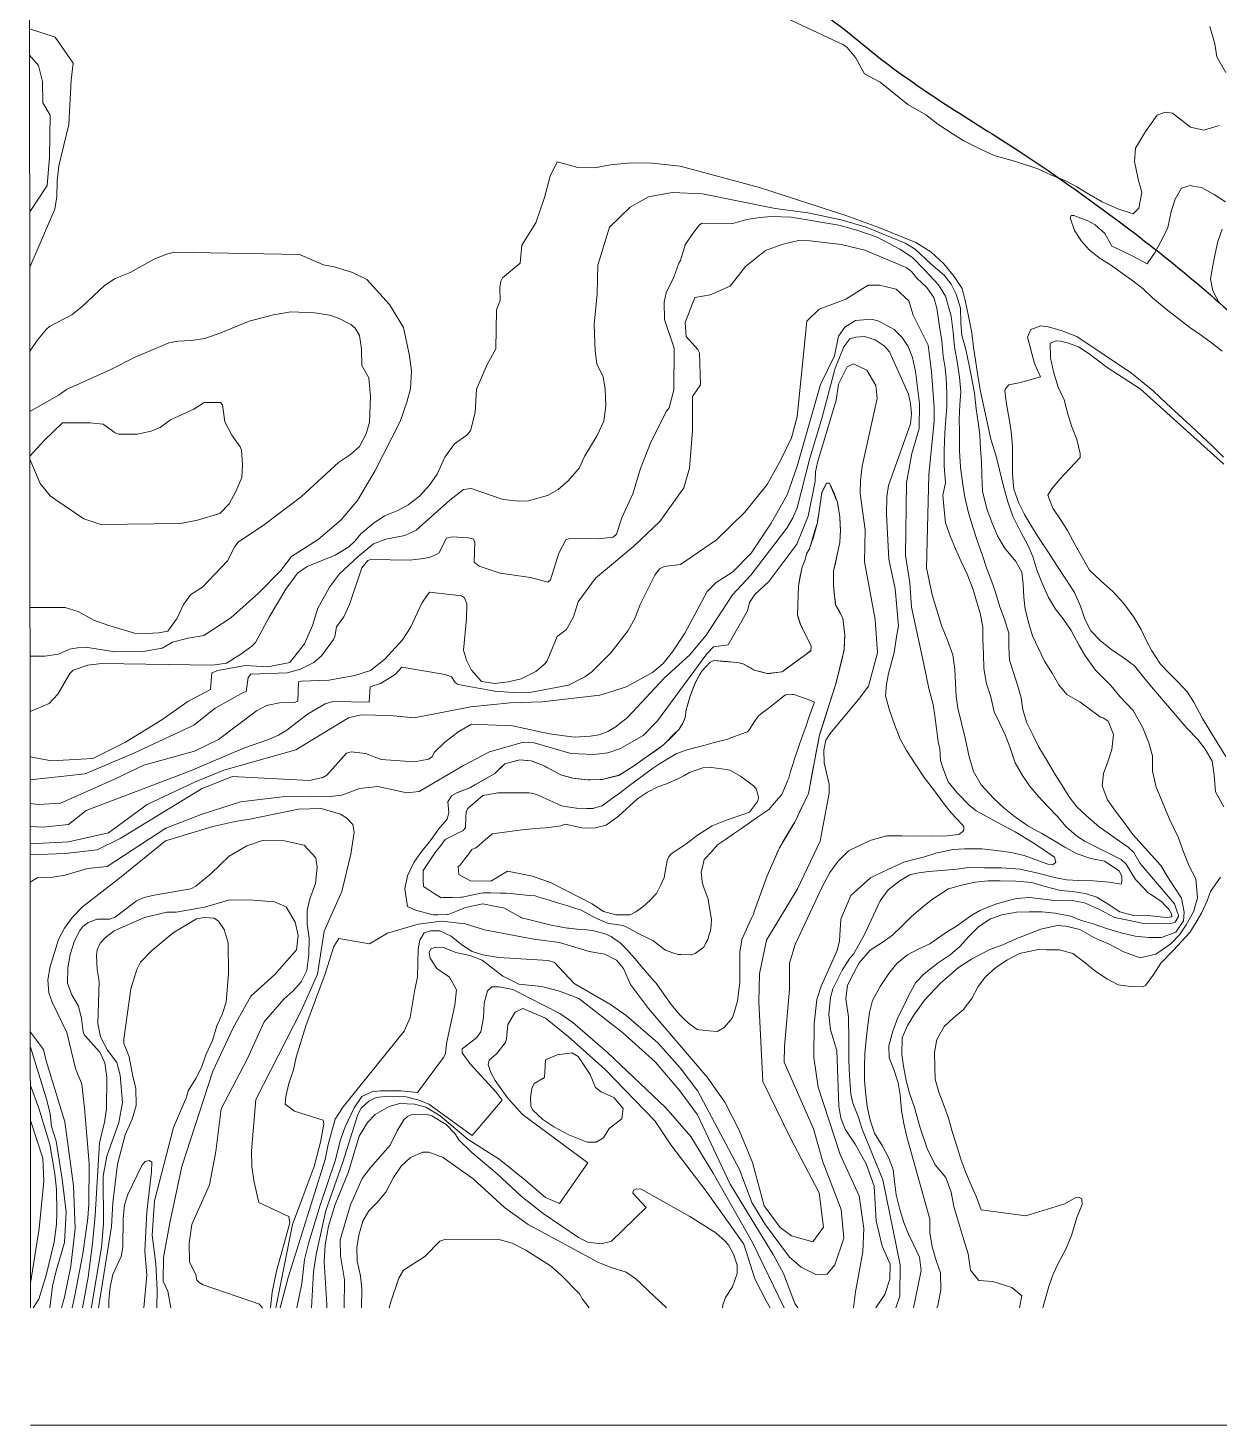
# Model space of a CAD drawing. Header units: metres. Extents: x 30 to 776, y 38 to 676.
# Drawn here: x 29.6 to 232.4, y 38 to 275.9 of the extents above; entities that cross this region are included whole.
import ezdxf

# ---------------------------------------------------------------- set-up
doc = ezdxf.new("R2010")
doc.units = ezdxf.units.M
doc.layers.add('01_Fina', color=7, linetype='Continuous')

msp = doc.modelspace()

# ---------------------------------------------------------------- linework, layer by layer
msp.add_open_spline([(151.57, 297.32), (159.76, 298.43), (168.09, 299.38), (185.39, 301.35), (194.36, 302.37), (206.53, 304.06), (209.9, 304.56), (215.87, 305.53), (218.48, 305.99), (223.04, 306.86), (224.99, 307.25), (228.82, 308.07), (230.71, 308.49), (236.32, 309.79), (240, 310.69), (247.47, 312.52), (251.26, 313.44), (256.9, 314.73), (258.6, 315.1), (263.81, 316.22), (267.46, 316.96), (272.26, 317.83), (273.17, 317.99), (274.7, 318.25), (275.3, 318.36), (276.56, 318.57), (277.22, 318.67), (278.59, 318.9), (279.3, 319.01), (280.75, 319.26), (281.49, 319.39), (283.38, 319.74), (284.54, 319.98), (286.22, 320.38), (286.72, 320.51), (288.34, 320.95), (289.51, 321.31), (291.13, 321.94), (291.54, 322.11), (292.13, 322.38), (292.3, 322.46), (292.47, 322.54), (301.76, 325.36), (309.94, 322.22), (316.04, 298.13), (302.8, 266), (299.56, 238.83), (303.1, 213.98), (313.18, 197.06), (324.21, 170.07), (325.1, 148.98), (333.6, 133.72), (328.83, 118.28), (311.64, 121.72), (303.57, 155.73), (269.89, 183.04), (244.04, 219.85), (220.09, 239.73), (196.56, 256.55), (177.08, 267.75), (161.58, 282.12), (149.07, 281.72), (136.7, 292.61), (146.19, 295.62), (151.57, 297.32)], degree=3, knots=[0, 0, 0, 0, 24.608147, 24.608147, 51.217252, 51.217252, 61.521155, 61.521155, 69.69487, 69.69487, 75.904931, 75.904931, 82.114992, 82.114992, 94.535115, 94.535115, 106.955238, 106.955238, 112.136541, 112.136541, 122.499148, 122.499148, 124.874527, 124.874527, 126.421372, 126.421372, 128.053833, 128.053833, 129.686294, 129.686294, 131.318755, 131.318755, 133.778243, 133.778243, 134.790779, 134.790779, 137.079473, 137.079473, 137.853625, 137.853625, 138.162479, 138.162479, 138.162479, 146.496918, 164.194171, 210.399196, 230.742012, 247.65208, 284.256418, 296.237102, 322.710596, 346.09408, 351.829167, 360.094137, 384.335023, 449.024837, 485.884379, 518.819297, 541.767406, 572.327373, 587.525959, 601.218371, 610.664925, 623.037386, 623.037386, 623.037386, 623.037386])
at = {"layer": '01_Fina', "color": 252, "lineweight": 9, "true_color": 0x939598}
for points in [[(30.01, 38), (769.1, 38), (768.66, 675.82), (29.57, 675.82), (30.01, 57.96)], [(121.06, 140.3), (123.89, 139.67), (125.94, 139.63), (128.01, 140.16), (130.1, 141.66), (133.34, 144.62), (135.07, 145.75), (136.81, 146.66), (138.3, 147.19), (140.13, 148), (141.23, 148.54), (142.2, 149.09), (144.46, 149.89), (145.95, 149.94), (148.53, 149.63), (149.08, 149.51), (150.9, 148.48), (153.13, 146.86), (153.53, 146.34), (153.9, 145.21), (153.95, 144.71), (153.8, 144.15), (152.43, 142.38), (148.34, 140.93), (146.04, 140.01), (143.59, 138.43), (141.59, 136.93), (139.58, 135.62), (139.05, 135.18), (138.65, 134.68), (138.38, 134.07), (138.21, 133.14), (137.89, 131.23), (137.32, 129.98), (136.57, 128.53), (135.45, 127.31), (134.24, 126.25), (133.07, 125.41), (132.1, 124.89), (129.68, 124.87), (127.57, 125.46), (125.65, 126.74), (118.63, 130.32), (115.45, 131.43), (111.2, 132.29), (108.37, 130.6), (104.9, 130.65), (102.92, 131.75), (102.81, 133.09), (103.12, 133.27), (103.98, 134.41), (104.61, 135.27), (105.15, 135.99), (105.85, 136.29), (106.26, 136.64), (107.55, 137.75), (108.02, 138.16), (108.59, 138.66), (112.03, 139.14), (112.74, 139.24), (113.72, 139.33), (115.39, 139.49), (116.7, 139.61), (117.74, 139.71), (118.67, 139.82), (120.32, 140.03), (121.06, 140.3), (121.37, 140.23)]]:
    msp.add_lwpolyline(points, dxfattribs=at)
at = {"layer": '01_Fina', "color": 252, "linetype": 'Continuous', "lineweight": 9, "true_color": 0x939598}
for points in [[(157.76, 278.02), (168.42, 272.99), (169.05, 272.55), (170.48, 270.83), (172, 268.07), (174.65, 266.67), (179.4, 262.85), (182.42, 261.11), (184.49, 259.5), (187.07, 257.79), (188.93, 256.67), (191.66, 255.29), (194.06, 254.17), (197.53, 253.2), (201.51, 251.89), (203.75, 250.87), (206.13, 249.89), (208.13, 248.82), (209.94, 247.73), (212.46, 246.28), (215.16, 245.06), (217.76, 244.25), (218.72, 245.21), (219.2, 247.85), (218.62, 250.11), (217.97, 253.13), (218.14, 255.42), (219.84, 258.24), (221.84, 261.02), (223.17, 261.54), (224.42, 261.38), (227.5, 258.97), (229.76, 258.47), (232.38, 259.27)], [(233.51, 268.28), (231.98, 270.97), (231.63, 273.2), (230.82, 276.1)], [(29.85, 275.72), (34.2, 274.3), (37.26, 269.91), (36.91, 266.96), (36.52, 259.44), (34.83, 252.42), (34.55, 249.87), (34.48, 247.2), (34.13, 245.03), (29.88, 235.16)], [(29.86, 271.24), (31.39, 269.5), (32.06, 266.77), (32.12, 263.11), (33.36, 261.01), (33.21, 253.86), (32.83, 249.04), (29.88, 244.59)], [(198.38, 57.96), (198.77, 60.01), (197.11, 61.41), (193.83, 62.47), (191.44, 62.62), (190.06, 64.39), (189.65, 67.14), (188.88, 69.73), (188.15, 71.95), (187.19, 75.23), (186.73, 77.65), (185.86, 80.17), (184.02, 82.3), (182.68, 85.09), (181.49, 88.59), (180.52, 92.06), (179.67, 94.53), (179.11, 96.65), (178.64, 99.09), (178.38, 101.09), (178.39, 103.93), (179.3, 106.03), (180.41, 107.79), (182.2, 110.32), (184.91, 113.18), (188, 115.89), (190.24, 117.33), (193.34, 118.99), (195.53, 119.77), (197.95, 120.84), (202.02, 122.44), (204.79, 123.03), (206.3, 122.97), (208.64, 122.37), (211.06, 121.04), (213.68, 119.87), (216.27, 118.51), (218.93, 117.57), (221.62, 118.2), (224.18, 119.93), (225.64, 121.49), (226.75, 123.16), (228.03, 125.39), (228.67, 127.74), (228.41, 131.03), (227.26, 133.15), (226.2, 135.86), (225.47, 137.98), (223.92, 141.15), (222.66, 144.15), (221.67, 146.63), (221.02, 149.36), (221.03, 151.94), (220.4, 154.15), (219.41, 156.72), (217.74, 159.68), (215.5, 162.06), (213.96, 163.9), (211.34, 166.52), (209.62, 168.91), (208.55, 170.74), (207.19, 173.27), (205.81, 175.26), (204.51, 176.93), (203.35, 178.91), (202.18, 181.46), (201.33, 183.61), (200.64, 185.86), (199.82, 187.79), (198.66, 189.92), (197.27, 192.73), (196.38, 195.18), (195.73, 197.65), (194.96, 200.65), (194.4, 202.97), (193.51, 205.88), (192.88, 208.73), (192.32, 211.34), (191.77, 214), (191.28, 216.63), (190.91, 219.29), (190.58, 221.48), (190.28, 223.97), (189.68, 226.82), (189.15, 229.48), (188.63, 231.52), (187.26, 233.55), (185.49, 235.71), (183.32, 237.78), (180.75, 239.37), (174.46, 241.92), (168.8, 243.94), (154.1, 248.7), (140.62, 252.37), (135.85, 252.83), (132.23, 252.89), (128.74, 252.55), (126.01, 252.07), (123.17, 252.11), (119.7, 253.07), (118.5, 250.63), (117.54, 247.02), (116.07, 242.69), (113.68, 238.91), (113.39, 235.82), (110.38, 233.35), (110.07, 232.77), (109.92, 231.64), (109.98, 229.48), (109.35, 227.88), (109.25, 221.23), (107.74, 218.59), (105.92, 214.38), (105.72, 210.39), (104.91, 207.26), (104.28, 206.54), (102.21, 205.05), (100.52, 202.8), (99.23, 199.91), (97.93, 198.05), (96.23, 196.15), (94.31, 194.71), (92.56, 193.73), (90.29, 192.79), (88.35, 191.51), (86.24, 189.73), (85.22, 188.48), (84.21, 187.55), (81.86, 186.12), (77.12, 184.21), (75.48, 183.04), (73.47, 180.35), (70.62, 175.55), (68.32, 171.24), (67.7, 170.61), (65.82, 169.26), (63.39, 167.7), (61, 167.36), (42.09, 167.64), (39.79, 167.37), (37.28, 166.51), (36.68, 165.98), (34.65, 162.45), (33.19, 160.85), (29.94, 159.51)], [(29.94, 151.75), (33.6, 151.12), (40.63, 151.52), (46.18, 154.27), (52.37, 158.05), (56.81, 161.19), (60.64, 163.22), (60.88, 166.06), (61.89, 166.5), (66.56, 167.31), (70.42, 167.12), (74.16, 167.85), (76.67, 171.03), (78, 174.11), (78.95, 177.06), (80.93, 180.65), (82.64, 182.94), (85.78, 185.87), (88.39, 188.02), (90.52, 188.82), (93.74, 189.44), (95.64, 190.37), (101.39, 195.45), (103.7, 197.29), (105.03, 197.46), (110.49, 195.61), (113.19, 195.31), (114.77, 195.37), (118.03, 196.26), (119.82, 197.29), (121.54, 198.75), (123.41, 200.94), (124.37, 203.03), (126.46, 206.49), (127.62, 208.94), (127.95, 211.54), (127.84, 214.4), (127.48, 216.47), (126.43, 218.69), (126.13, 220.82), (125.97, 225.4), (126.47, 230.58), (126.62, 235.47), (128.58, 241.94), (132.12, 245.39), (135.25, 247.15), (139.26, 247.87), (144.43, 247.66), (156.81, 245.13), (162.34, 244.42), (168.01, 243.18), (172.26, 241.95), (178.93, 239.21), (180.6, 238.21), (183.28, 235.71), (185.54, 233.81), (186.76, 232.23), (187.62, 230.53), (188.32, 228.19), (188.41, 225.65), (188.57, 223.49), (189.25, 221.14), (189.83, 218.43), (190.28, 216.15), (190.72, 213.68), (190.99, 211), (191.34, 208.77), (191.62, 206.56), (191.76, 204.22), (191.94, 202.03), (191.96, 199.76), (192.12, 197.03), (192.81, 194.02), (193.73, 191.57), (194.67, 189.42), (195.81, 187.37), (197.74, 185.05), (198.79, 183.21), (199.04, 181.17), (199.11, 178.97), (199.34, 176.93), (199.98, 174.5), (200.61, 172.39), (202.62, 168.05), (203.94, 166.02), (205.1, 164.04), (206.45, 162.39), (208.69, 161.15), (212.21, 158.55), (212.63, 158.42), (213.46, 157.84), (214.4, 155.6), (214.13, 153.03), (213.41, 150.9), (212.7, 148.92), (212.44, 146.82), (213.38, 144.48), (214.73, 142.5), (216.2, 140.61), (217.71, 138.58), (222.47, 133.26), (223.66, 131.28), (224.79, 129.53), (225.98, 127.72), (226.44, 125.34), (226.33, 123.88), (225.03, 121.9), (222.58, 121.01), (220.4, 121.04), (218.1, 121.26), (215.69, 121.79), (213.22, 122.55), (210.95, 123.34), (208.95, 123.93), (207.06, 124.67), (204.46, 125.17), (202.21, 125.37), (200.06, 125.4), (197.9, 125.33), (195.36, 124.87), (193.43, 124.2), (191.45, 122.88), (189.68, 121.12), (188.26, 119.46), (186.56, 118.09), (184.57, 116.69), (182.18, 114.85), (180.76, 113.37), (179.6, 111.33), (178.68, 109.37), (177.68, 107.42), (176.8, 105.06), (176.13, 102.56), (176.22, 100.52), (176.97, 98.55), (177.73, 96.29), (178.1, 94.25), (178.31, 91.57), (178.68, 89.36), (179.22, 87.1), (183.14, 73.05), (183.11, 70.8), (183.55, 68.33), (184.18, 66), (184.94, 63.93), (185.02, 60.99), (184.46, 58.35), (184.32, 57.96)], [(233.47, 246.27), (231.52, 247.51), (229.4, 248.74), (227.92, 248.94), (227.45, 249.07), (225.99, 248.59), (224.9, 246.74), (224.21, 244.61), (223.63, 241.93), (222.82, 240.16), (221.51, 237.69), (220.14, 235.69), (217.81, 236.97), (215.34, 238.17), (214.14, 238.75), (212.93, 240.9), (211.29, 242.37), (210.02, 243.02), (207.62, 243.95), (207.17, 243.93), (207.02, 243.56), (207.78, 241.37), (208.94, 239.55), (210.31, 238.04), (212.15, 236.6), (213.88, 235.53), (215.95, 234.09), (217.68, 232.83), (219.44, 231.48), (221.1, 229.85), (223.66, 227.78), (225.37, 226.45), (227.37, 224.87), (229.38, 223.49), (231.33, 222.11), (232.9, 220.86)], [(29.95, 147.84), (39.3, 148.9), (47.62, 152.38), (57.82, 157.17), (61.46, 160.05), (66.3, 162.79), (66.7, 162.83), (67.07, 165.28), (67.53, 165.84), (73.71, 166.06), (75.97, 166.69), (78.24, 167.86), (79.53, 168.95), (81.6, 171.78), (81.83, 172.28), (82.08, 173.91), (83.33, 175.6), (84.29, 177.69), (86.41, 183.93), (87.44, 185.23), (87.96, 185.37), (94.56, 185.28), (96.97, 185.52), (98.2, 185.85), (99.54, 186.47), (100.82, 188.99), (101.81, 189.25), (104.53, 189.05), (105.37, 188.88), (105.64, 188.36), (105.56, 184.94), (106.38, 184.26), (109.96, 183.02), (115.14, 182.29), (118.07, 181.5), (118.52, 181.93), (119.96, 186.45), (121.17, 188.75), (121.85, 188.96), (126.65, 188.87), (129.21, 189.19), (129.8, 189.67), (130.68, 192.47), (132.58, 196.56), (133.88, 200.88), (135.62, 205.37), (138.28, 210.64), (138.76, 211.19), (139.53, 214.26), (139.58, 221.36), (137.93, 226.23), (137.88, 229.17), (138.22, 230.76), (139.53, 233.44), (140.38, 235.85), (140.67, 236.29), (141.49, 238.95), (142.58, 240.68), (143.89, 242.38), (144.34, 242.65), (149.56, 242.61), (151.98, 243.27), (154.16, 243.59), (156.16, 243.75), (159.49, 243.69), (167.61, 242.28), (170.7, 241.46), (174.17, 240.24), (178.02, 238.24), (180.18, 236.78), (182.23, 234.69), (184.61, 232.16), (185.8, 230.22), (186.74, 226.8), (187.08, 224.07), (187.35, 221.57), (187.85, 218.76), (188.2, 216.41), (188.39, 213.91), (188.21, 211.72), (188.1, 209.23), (188.16, 207.26), (188.19, 203.85), (188.36, 201.09), (188.72, 198.14), (189.07, 195.98), (189.7, 193.3), (190.5, 190.71), (191.18, 188.59), (192.12, 186.07), (192.8, 183.93), (193.6, 181.74), (194.31, 179.79), (195.06, 177.34), (195.84, 175.19), (196.57, 172.82), (196.56, 170.54), (196.7, 168.22), (197.36, 166.15), (198.11, 163.82), (198.65, 161.8), (198.96, 159.81), (199.6, 157.67), (200.73, 155.4), (201.67, 153.42), (202.95, 151.37), (204.46, 148.77), (205.66, 146.88), (206.85, 144.99), (208.18, 143.29), (209.81, 141.73), (211.94, 139.86), (215.41, 137.44), (216.87, 136.42), (217.88, 135.47), (218.95, 133.63), (224.78, 126.76), (225.31, 125.21), (225.45, 124.9), (225.45, 124.6), (224.87, 123.61), (224, 123.32), (221.42, 123.42), (219.29, 123.47), (216.86, 123.95), (214.56, 124.44), (212.03, 125.81), (209.46, 126.89), (207.1, 127.37), (204.37, 127.33), (200.13, 127.83), (197.8, 127.64), (196.12, 127.18), (194.31, 126.67), (191.61, 125.62), (190.09, 124.68), (187.64, 122.93), (186.16, 122.01), (183.1, 119.95), (181.12, 119.01), (179.33, 118.08), (177.51, 116.57), (176.16, 114.9), (174.64, 112.69), (173.34, 110.27), (172.84, 108.26), (172.57, 106.09), (172.28, 103.63), (172.04, 101.24), (172, 98.94), (172.02, 96.69), (172.21, 94.25), (172.46, 92.26), (172.98, 89.91), (173.68, 87.72), (175.03, 85.59), (176.16, 83.42), (176.9, 81.54), (177.13, 79.45), (177.41, 77.22), (178, 74.7), (178.7, 72.49), (179.5, 70.49), (180.38, 68.63), (181.35, 66.56), (181.63, 64.31), (181.07, 61.54), (180.64, 59.35), (180.33, 57.96)], [(232.42, 228.97), (231.33, 231.14), (230.91, 233.11), (231.29, 235.43), (231.72, 237.41), (232.15, 239.54), (232.89, 241.61)], [(29.95, 143.81), (31.36, 143.68), (35.09, 143.89), (44.22, 147.89), (49.32, 150.35), (57.95, 152.73), (61.99, 154.75), (68.49, 159.61), (70.17, 160.49), (72.42, 160.97), (74.9, 161.03), (75.5, 161.28), (75.64, 164.53), (76.14, 164.67), (80.77, 164.82), (85.21, 165.63), (87.89, 166.45), (90.32, 168.43), (93.36, 171.67), (94.69, 173.77), (96.71, 178.03), (97.96, 179.79), (103.38, 179.18), (103.88, 178.84), (104.29, 177.85), (104.24, 175.27), (103.73, 169.93), (104.22, 168.23), (105.08, 166.55), (106.81, 164.62), (109.08, 164.28), (111.34, 164.57), (113.55, 165.05), (116.06, 166.32), (117.58, 167.62), (117.96, 168.14), (119.65, 172.29), (121.28, 173.44), (122.44, 175.63), (123.24, 178.19), (126.21, 182.17), (132.73, 187.63), (137.18, 191.82), (141.26, 197.57), (142.21, 200.91), (142.69, 207.36), (142.7, 213.11), (144.06, 215.14), (143.89, 220.59), (143.62, 221.12), (141.64, 223.36), (141.49, 225.75), (143.14, 229.96), (145.73, 230.44), (149.11, 231.94), (151.74, 235.27), (155.14, 237.97), (157.93, 239.03), (160.77, 239.7), (162.74, 239.65), (168.04, 239.03), (172.08, 238.02), (179.09, 235.08), (179.98, 234.4), (180.89, 233.27), (182.64, 231.66), (183.83, 229.98), (184.34, 228.15), (184.75, 225.03), (185.15, 222.63), (185.4, 220), (185.75, 217.94), (185.93, 216.29), (186.04, 213.64), (186.02, 211.45), (185.84, 209.25), (185.66, 206.91), (185.54, 203.96), (185.58, 201.31), (185.81, 198.44), (185.36, 196.32), (185.56, 193.83), (185.82, 191.64), (186.66, 189.22), (187.47, 187.17), (188.39, 185.17), (189.47, 182.86), (190.5, 180.26), (191.07, 178.29), (191.68, 176.22), (192.15, 173.89), (192.17, 171.78), (192.24, 169.34), (192.3, 166.81), (192.79, 164.22), (193.49, 161.98), (194.08, 159.44), (195.04, 157.46), (195.97, 155.51), (196.75, 153.46), (197.68, 150.75), (198.91, 148.6), (200.1, 146.86), (201.61, 145.04), (203.22, 143.31), (204.84, 141.61), (206.36, 139.88), (208.02, 138.37), (209.45, 137.44), (215.69, 134.32), (216.58, 133.51), (218.12, 130.9), (219.61, 129.37), (220.21, 128.75), (222.61, 127.06), (223.2, 126.45), (223.8, 125.83), (224.25, 125.07), (224.35, 124.56), (223.44, 124.42), (219.7, 124.83), (217.82, 124.74), (215.48, 125.39), (213.46, 126.69), (211.58, 127.9), (209.64, 128.49), (207.41, 128.85), (205.37, 128.99), (202.74, 129.72), (200.48, 130.37), (197.78, 130.61), (195.08, 130.65), (193.04, 130.67), (190.84, 130.42), (188.53, 129.9), (186.28, 129.32), (183.58, 127.53), (181.94, 126.23), (180.01, 124.59), (178.38, 122.97), (176.75, 121.41), (175.02, 120.17), (172.95, 118.83), (171.1, 116.72), (170.12, 114.86), (169.1, 112.91), (168.85, 110.57), (169.26, 107.53), (169.36, 103.45), (169.34, 102.08), (169.32, 100.12), (169.44, 97.54), (169.7, 94.36), (170.03, 92.81), (170.9, 90.55), (171.59, 88.38), (175.11, 79.76), (178.1, 65.27), (178.04, 59.97), (177.34, 57.96)], [(29.89, 220.87), (31.29, 222.91), (32.73, 224.57), (33.24, 225.03), (37.03, 227.04), (38.8, 228.43), (42.58, 232.05), (44.43, 233.21), (47, 234.22), (51.07, 236.49), (53.17, 237.37), (54.5, 237.69), (75.79, 237.32), (79.87, 235.56), (81.71, 235.23), (84.84, 234.22), (87.25, 233.03), (91.1, 228.78), (93.52, 224.87), (94.56, 220.07), (94.9, 217.47), (94.69, 214.44), (94.08, 212.15), (92.95, 208.86), (88.7, 200.53), (85.66, 195.42), (82.91, 192.1), (78.99, 188.8), (74.44, 185.9), (72.6, 183.48), (68.8, 179.66), (64.1, 175.47), (59.54, 172.44), (56.82, 171.97), (54.18, 171.3), (52.41, 170.3), (49.19, 169.72), (44.38, 169.63), (39.76, 170.4), (37.98, 170.35), (36.64, 170.08), (34.77, 169.23), (32.47, 168.91), (29.93, 168.94)], [(173.92, 57.96), (175.46, 60.22), (176.34, 62.86), (176.37, 65.37), (175.02, 68.46), (173.98, 72.8), (173.64, 78.67), (172.3, 82.45), (170.4, 85.83), (168.7, 88.38), (167.96, 90.23), (167.65, 92.3), (167.29, 101.78), (166.23, 105.28), (165.95, 107.92), (166.22, 110.78), (166.61, 112.25), (168.17, 115.45), (169.5, 117.51), (170.13, 118.15), (172.01, 121.5), (174.66, 127.25), (176.02, 129.12), (178.03, 130.65), (179.71, 131.69), (180.92, 131.98), (182.89, 132.25), (184.4, 132.39), (187.74, 132.65), (189.71, 132.93), (192.43, 132.89), (195.3, 132.85), (198.48, 132.66), (201.3, 132.05), (204.64, 131.18), (206.4, 130.83), (208.51, 130.71), (210.93, 130.66), (213.65, 130.43), (215.68, 130.1), (215.8, 130.48), (215.79, 131.42), (215.38, 132.38), (212.89, 134), (210.53, 134.48), (208.22, 135.26), (206.12, 136.38), (203.98, 137.71), (202.22, 138.73), (199.8, 140.04), (197.5, 141.65), (195.78, 143.03), (193.96, 144.73), (191.86, 147.03), (190.58, 149.28), (189.83, 151.75), (189.21, 154.74), (188.55, 157.26), (187.88, 160.07), (187.6, 162.06), (187.5, 164.31), (187.39, 166.7), (187.05, 169.12), (186.11, 171.64), (185.1, 174.12), (183.55, 179.34), (182.57, 183.93), (182.93, 199.8), (183.84, 208.95), (183.88, 211.27), (183.4, 217.34), (182.82, 221.87), (180.31, 226.95), (179.57, 229.42), (177.4, 231.4), (174.53, 232.09), (172.63, 232.11), (168.85, 229.71), (164.3, 227.97), (162.2, 225.93), (160.52, 209.68), (159.56, 206.08), (157.7, 202.23), (155.45, 198.14), (151.64, 193.42), (146.8, 188.71), (140.68, 184.54), (137.91, 184.17), (137.1, 183.78), (136.28, 182.68), (133.78, 177.73), (132.98, 175.47), (131.76, 173.31), (128.83, 169.51), (125.58, 166.22), (124.39, 165.39), (121.61, 163.99), (115.33, 162.79), (112.2, 162.74), (109.08, 162.94), (102.83, 164.11), (102.33, 164.43), (101.71, 165.38), (100.6, 165.82), (93.2, 167.03), (92.09, 165.78), (89.59, 164.24), (87.86, 163.71), (87.65, 161.11), (81.5, 161.2), (80.16, 160.82), (77.17, 159.04), (73.66, 156.34), (72.22, 155.47), (70.53, 154.7), (66.43, 153.31), (57.27, 149.41), (39.47, 142.62), (36.5, 140.26), (32.1, 139.79), (29.95, 139.93)], [(29.9, 210.56), (34.9, 213.41), (36.13, 214.34), (43.59, 217.66), (47.83, 219.84), (53.55, 222.28), (55.09, 222.57), (57.35, 222.67), (59.66, 223), (62.41, 223.96), (67.22, 225.96), (71.37, 227.06), (74.35, 227.54), (78.36, 227.35), (80.94, 227), (82.47, 226.47), (84.54, 225.39), (85.3, 224.75), (86.03, 223.53), (86.38, 221.27), (86.4, 218.4), (87.6, 216.29), (87.89, 213.12), (87.71, 208.78), (87.18, 206.76), (86.03, 204.63), (84.46, 203.26), (82.43, 201.91), (76.14, 196.11), (69.86, 191.32), (65.37, 188.3), (64.78, 187.6), (63.53, 185.12), (59.27, 180.67), (57.32, 179.41), (56.08, 177.73), (54.98, 175.4), (53.37, 173.19), (51.85, 172.86), (48.54, 172.7), (47.7, 172.85), (43.32, 174.11), (40.8, 175.03), (38.1, 176.51), (35.91, 177.23), (29.93, 177.23)], [(170.1, 57.96), (170.49, 60.68), (171.72, 67.48), (171.86, 71.44), (171.11, 77.03), (167.87, 84.05), (164.13, 95.55), (163.37, 100.58), (163.45, 106.3), (163.89, 110.47), (164.62, 112.72), (167.33, 118.78), (167.77, 120.44), (167.96, 124.12), (169.68, 128.19), (173.04, 131.17), (175.1, 132.2), (177.31, 133.23), (178.68, 133.82), (180.19, 134.26), (182.06, 134.72), (184.17, 135.38), (187.02, 135.99), (189.04, 136.13), (191.98, 136.11), (194.48, 135.82), (196.97, 135.46), (199.21, 134.98), (203.19, 133.51), (204.06, 133.36), (204.6, 133.84), (204.35, 134.67), (200.99, 136.97), (197.65, 139.03), (194.64, 140.58), (192.39, 141.82), (191.04, 142.59), (189.84, 143.52), (187.75, 145.66), (186.26, 147.5), (185.53, 149.47), (184.95, 151.15), (184.82, 153.12), (184.53, 154.33), (184.26, 156.61), (183.98, 158.73), (183.71, 160.7), (182.98, 163.43), (182.13, 167.53), (179.98, 177.24), (179.7, 181.39), (178.99, 186.05), (179.18, 198.43), (180.08, 203.41), (181.32, 207.67), (181.38, 211.93), (180.69, 217.38), (180.18, 219.78), (179.46, 221.66), (178.4, 223.15), (177.04, 224.55), (174.45, 225.94), (173.19, 226.28), (170.48, 226.07), (168.65, 224.93), (167.59, 223.39), (166.9, 220.04), (164.5, 215.16), (160.54, 201.24), (158.86, 196.38), (156.13, 191.55), (152.7, 186.43), (149.56, 183.25), (146.72, 181.47), (145.23, 179.93), (141.43, 172.85), (139.31, 169.64), (137.7, 167.65), (135.92, 166.13), (131.45, 163.68), (129.17, 162.93), (126.96, 162.29), (117.11, 161.15), (111.67, 160.96), (104.99, 160.29), (95.31, 158.41), (91.18, 158.84), (86.33, 158.93), (84.12, 158.44), (75.19, 152.99), (62.91, 149.49), (57.81, 147.43), (49.89, 143.67), (43.28, 138.83), (36.46, 137.33), (29.95, 136.94)], [(233.15, 202.79), (231.18, 204.71), (229.4, 206.41), (227.58, 208.12), (225.54, 209.99), (223.43, 211.96), (221.14, 214.1), (217.48, 217.1), (208.18, 223.35), (205.47, 224.37), (203.28, 225), (202, 225.17), (200.32, 224.51), (199.78, 223.23), (200.93, 218.75), (201.96, 216.46), (198.55, 215.52), (196.57, 215.12), (196.01, 214.44), (195.91, 214.11), (196.17, 211.81), (196.66, 209.32), (196.96, 207.18), (197.21, 204.67), (197.2, 202.11), (197.2, 199.93), (197.45, 197.35), (198.25, 194.99), (199.27, 193.06), (200.5, 190.91), (201.73, 188.93), (203.31, 186.59), (204.72, 184.34), (206.3, 182.05), (207.74, 179.76), (208.78, 177.42), (209.51, 175.21), (210.55, 173.23), (212.16, 171.55), (214.11, 169.99), (216.06, 168.68), (217.98, 167.26), (219.57, 165.27), (220.87, 163.67), (226.92, 156.58), (228.74, 154.73), (230, 153.08), (231.18, 151.01), (231.55, 148.63), (231.78, 145.79), (233.19, 143.26)], [(29.96, 135.1), (35.9, 135.33), (41.38, 135.92), (45.27, 137.87), (59.13, 146.34), (64.36, 148.4), (77.44, 147.74), (79.76, 148.25), (80.44, 148.67), (83.83, 152.4), (84.6, 152.65), (87.05, 152.37), (89.68, 151.33), (95.38, 150.93), (97.79, 151.38), (98.38, 151.8), (98.71, 152.54), (100.54, 154.25), (102.93, 156.09), (105.06, 157.33), (112.08, 157.08), (118.38, 155.67), (122.56, 155.14), (125.31, 155.28), (126.8, 155.52), (128.29, 156.1), (129.54, 156.82), (131.66, 158.46), (137.96, 165.25), (142.26, 169.16), (145.02, 172.48), (149.5, 179.38), (152.64, 182.69), (158.76, 190.7), (159.82, 192.48), (160.55, 194.19), (162.61, 202.4), (164.81, 209.59), (167, 217.97), (168.47, 221.57), (169.52, 222.97), (170.55, 223.24), (171.99, 223.33), (173.79, 222.78), (175.37, 221.75), (176.28, 220.74), (179.47, 213.51), (179.84, 211.93), (179.98, 210.2), (179.84, 208.49), (176.07, 197.96), (175.8, 196.04), (175.74, 193.07), (176.15, 185.44), (177.24, 180.39), (177.79, 174.06), (177.44, 172.21), (177.06, 169.55), (176.06, 165.94), (175.73, 164.13), (175.56, 162.16), (176.27, 159.72), (177.11, 157.27), (178.05, 154.81), (179.14, 152.83), (180.72, 150.42), (182.18, 148.27), (183.91, 146), (185.44, 143.89), (186.75, 142.22), (188.5, 140.37), (188.92, 139.92), (188.94, 139.37), (188.77, 139.04), (188.08, 138.55), (185.51, 138.28), (183.38, 138.31), (180.54, 138.29), (178.36, 138.3), (175.83, 138.31), (173.12, 137.59), (171.16, 136.69), (169.26, 135.76), (167.5, 134.03), (166.08, 132.09), (164.86, 129.76), (160.22, 119.83), (159.24, 116.64), (159.22, 112.22), (158.38, 102.47), (158.34, 99.81), (163.33, 88.44), (164.92, 82.84), (168.01, 74.7), (168.49, 69.81), (166.94, 65.26), (165.62, 63.72), (163.69, 63.64), (161.23, 64.87), (159.25, 66.6), (155.15, 72.1), (152.84, 75.9), (150.69, 81.51), (143.64, 94.87), (140.63, 98.82), (136.79, 103.06), (131.42, 107.74), (128.77, 109.62), (122.55, 113.18), (119.24, 116.77), (118.13, 117.09), (109.74, 117.63), (107.01, 118.04), (105.2, 118.63), (103.43, 119.74), (101.61, 121.24), (99.68, 122.16), (98.11, 122.17), (97.05, 121.8), (96.31, 120.58), (96.02, 119.05), (95.91, 114.26), (95.42, 112.17), (94.66, 107.41), (93.6, 105.08), (83.21, 92.19), (81.88, 90.06), (80.66, 85.75), (80.2, 83.24), (73.89, 63.13), (72.53, 57.96)], [(233.18, 201.58), (218.95, 214.43), (213.33, 218.06), (210.26, 220.37), (208.46, 221.6), (206.72, 222.23), (205.37, 222.55), (204.61, 222.63), (203.64, 222.21), (203.68, 219.7), (204.2, 217.32), (204.97, 214.71), (205.98, 212.54), (206.68, 209.95), (207.3, 207.97), (208.15, 205.81), (208.73, 203.43), (208.7, 202.72), (206.97, 200.85), (205.24, 199.05), (203.9, 197.41), (203.22, 196.3), (204.04, 194.11), (205.39, 192.2), (206.58, 190.31), (207.94, 187.74), (209.1, 185.66), (210.33, 183.56), (212.32, 181.69), (214.28, 179.91), (216.15, 177.87), (217.88, 175.58), (219.08, 173.43), (219.98, 171.62), (220.9, 169.81), (222.39, 167.58), (223.89, 166), (225.36, 164.54), (227, 162.79), (228.06, 161.07), (229.57, 158.28), (230.87, 156.15), (232.03, 154.19), (233.51, 151.85)], [(29.96, 130.46), (31.27, 131.25), (33.79, 131.28), (35.92, 131.64), (39.68, 132.74), (43.07, 133.09), (53.03, 139.62), (59.06, 141.94), (65.76, 144.11), (72.84, 144.94), (77.91, 145.06), (80.98, 145.02), (83.01, 145.27), (86, 146.38), (89.15, 146.72), (94.06, 145.63), (96.19, 145.86), (103.72, 150.29), (108.16, 152.63), (113.92, 154.28), (115.73, 154.17), (121.99, 152.34), (125.92, 152.18), (128.29, 152.44), (130.44, 153.17), (134.34, 155.38), (136.77, 157.88), (145.13, 169.34), (146.29, 170.49), (148.79, 170.83), (152.06, 176.66), (152.44, 178.05), (153.31, 179.4), (155.72, 181.61), (160.46, 188), (162.42, 192.77), (163.58, 198.66), (163.67, 200.28), (164.01, 201.88), (167.18, 212.53), (167.6, 215.24), (169.07, 218.19), (170.11, 218.7), (172.42, 217.63), (173.93, 215.02), (174.16, 212.81), (171.61, 201.26), (171.32, 198.83), (171.28, 196.61), (172.1, 190.41), (172.02, 184.99), (173.81, 175.15), (174.24, 169.47), (172.7, 163.82), (171.22, 161.81), (166.16, 155.76), (165.39, 154.61), (165.05, 152.92), (165.15, 150.75), (165.97, 147.14), (165.97, 145.6), (164.47, 137.39), (160.62, 129.3), (155.29, 120.57), (154.1, 114.8), (154.03, 110.06), (154.67, 96.52), (159.41, 86.83), (164.29, 77.55), (165.04, 71.68), (163.19, 69.19), (159.58, 70.22), (157.65, 71.65), (154.92, 75.31), (152.94, 82.73), (150.65, 88.21), (148.21, 92.99), (145.2, 97.22), (135.2, 108.94), (132.17, 113.02), (130.95, 115.76), (129.79, 117.14), (127.78, 118.15), (125.13, 118.61), (120.08, 120.15), (115.69, 120.74), (107.32, 122.34), (104, 123.32), (100, 123.78), (96, 123.31), (90.77, 121.78), (87.73, 119.95), (82.49, 120.83), (81.67, 119.51), (80.19, 114.81), (76.91, 105.96), (75.23, 100.65), (74.77, 98.51), (73.97, 96.14), (73.46, 93.94), (73.36, 92.61), (74.96, 91.45), (79.82, 89.91), (79.92, 89.22), (79.39, 86.15), (78.3, 82.02), (74.6, 72.17), (71.75, 57.96)], [(29.91, 202.48), (31.66, 198.29), (33.36, 196.24), (34.17, 195.65), (39.11, 192.29), (41.95, 191.32), (55.56, 191.51), (58.46, 192.09), (62.22, 193.19), (63.82, 194.86), (64.97, 196.95), (65.99, 199.32), (66.12, 201.5), (65.93, 204.01), (65.7, 204.58), (64.26, 206.52), (63.08, 208.83), (62.71, 211.72), (62.36, 212.08), (59.58, 212.08), (57.83, 210.97), (53.84, 209.13), (52.06, 207.84), (50.56, 207.21), (48.18, 206.73), (44.99, 206.73), (44.43, 206.96), (42.37, 208.44), (40.14, 208.64), (35.48, 208.67), (32.38, 205.68), (29.91, 202.95)], [(102.58, 145.66), (102.79, 145.74), (104.33, 146.32), (104.81, 146.5), (105.79, 147.07), (107.22, 147.89), (108.65, 148.72), (109.07, 148.96), (109.91, 149.77), (110.74, 150.57), (113.32, 151.28), (115.25, 151.09), (117.08, 150.42), (120.3, 148.73), (119.01, 149.41), (117.55, 150.17), (117.08, 150.42), (116.03, 150.8), (115.25, 151.09), (114.44, 151.17), (113.32, 151.28), (112.81, 151.14), (111.22, 150.7), (110.74, 150.57), (109.07, 148.96), (104.81, 146.5), (102.58, 145.66), (101.71, 145.12), (101.08, 144.1), (101.21, 142.32), (100.93, 141.19), (99.5, 139.53), (98.13, 137.54), (96.44, 135.5), (95.28, 133.76), (94.21, 131.54), (93.73, 129.31), (94.19, 126.27), (95.57, 125.67), (98.55, 124.87), (99.37, 124.89), (101.02, 124.93), (101.13, 124.93), (102.55, 125.52), (104.08, 126.14), (105.7, 126.48), (106.98, 126.75), (107.31, 126.69), (108.93, 126.37), (110.55, 126.06), (110.7, 126.03), (112, 125.29), (113.44, 124.48), (113.61, 124.38), (115.02, 124.03), (116.62, 123.62), (118.22, 123.22), (118.66, 123.11), (119.84, 122.91), (121.46, 122.62), (121.66, 122.59), (123.1, 122.46), (124.75, 122.31), (125.61, 122.23), (126.37, 122.03), (127.67, 121.7), (127.95, 121.57), (128.84, 121.17), (129.4, 120.8), (130.37, 120.16), (130.71, 119.81), (131.7, 118.78), (131.84, 118.61), (132.93, 117.36), (134, 116.12), (135.08, 114.87), (136.16, 113.62), (136.51, 113.22), (137.16, 112.31), (138.13, 110.97), (139.09, 109.63), (139.37, 109.25), (140.13, 108.35), (140.76, 107.61), (141.26, 107.15), (142, 106.47), (142.51, 106.08), (143.51, 105.33), (143.91, 105.29), (145.55, 105.14), (146.99, 105), (147.16, 105.11), (148.11, 105.7), (149.18, 106.96), (149.54, 107.39), (149.85, 108.43), (150.33, 110.01), (150.39, 110.2), (150.56, 111.64), (150.76, 113.28), (150.78, 113.46), (150.79, 114.93), (150.79, 116.58), (150.8, 118.23), (150.8, 118.55), (151.01, 119.86), (151.14, 120.69), (151.48, 121.43), (152.16, 122.93), (152.84, 124.43), (153.14, 125.09), (153.14, 125.26), (155.45, 131.51), (157.52, 136.29), (157.33, 135.85), (156.67, 134.33), (156.02, 132.82), (155.45, 131.51)], [(70.87, 57.96), (71.17, 60.63), (71.86, 64.23), (74.13, 72.46), (74, 73.5), (68.86, 75.91), (68.09, 79.38), (67.71, 81.96), (67.61, 84.68), (68.36, 93.43), (76.11, 108.52), (78.85, 114.76), (79.98, 122.07), (83.01, 128.84), (84.57, 135.22), (85.11, 138.94), (84.87, 140.24), (83.86, 141.31), (82.8, 141.99), (79.48, 142.97), (75.61, 142.89), (67.32, 141.15), (65.11, 140.82), (61.04, 139.91), (53, 137.49), (45.44, 131.32), (38.83, 126.21), (37.14, 124.45), (35.77, 122.6), (34.75, 120.67), (33.38, 116.09), (32.96, 113.83), (33.13, 111.61), (33.71, 109.98), (36.2, 104.85), (37.64, 98.69), (38.72, 96.02), (39.22, 91.97), (40.01, 82.56), (39.96, 75.66), (39.76, 73.25), (38.92, 67.14), (37.5, 59.75), (37.12, 57.96)], [(38.88, 57.96), (39.8, 63.18), (40.55, 68.93), (41.04, 73.67), (41.75, 86.05), (42.6, 89.57), (42.93, 91.8), (43.02, 97.22), (42.65, 99.66), (41.8, 101.51), (39.21, 104.38), (38.96, 104.93), (38.68, 107.22), (38.19, 109.32), (37.06, 111.27), (36.3, 113.26), (36.34, 115.85), (36.73, 118.12), (37.51, 120.45), (38.39, 122.21), (38.9, 122.88), (39.74, 123.5), (41.27, 124.15), (43.47, 124.14), (44.4, 124.5), (48.05, 127.28), (49.37, 127.84), (51.07, 128.21), (57.28, 129.28), (58.16, 129.75), (60.78, 131.9), (63.83, 134.89), (66.85, 136.62), (69.53, 137.51), (73.27, 137.46), (76.59, 136.74), (78.56, 134.58), (78.8, 132.97), (78.54, 130.22), (77.54, 127.57), (77.1, 125.6), (77.12, 123.29), (77.44, 120.92), (77.42, 118.14), (77.06, 115.41), (76.1, 113.44), (74.68, 111.86), (73.15, 110.52), (69.81, 106.66), (66.93, 100.42), (62.49, 91.84), (61.54, 84.6), (60.49, 78.89), (57.46, 72.17), (57, 68.97), (57.09, 65.76), (58.17, 63.65), (58.31, 62.67), (58.72, 62.29), (59.39, 61.9), (69.02, 58.58), (69.5, 57.92)], [(232.61, 131.31), (230.92, 128.84), (230.32, 127.26), (229.39, 125.16), (228.46, 123.65), (227.38, 121.85), (224.62, 118.86), (222.45, 116.65), (221.29, 114.77), (219.84, 112.87), (219.44, 112.64), (217.28, 112.65), (215.2, 112.96), (213.37, 113.93), (211.37, 115.23), (209.31, 116.94), (207.5, 118.31), (205.23, 118.91), (202.96, 118.94), (201.59, 118.95), (198.38, 118.29), (196.35, 117.23), (194.37, 115.88), (192.6, 114.29), (191.34, 112.67), (190.25, 110.65), (188.81, 108.7), (187.15, 107.35), (185.55, 105.88), (184.34, 103.64), (183.93, 101.44), (183.97, 98.93), (184.04, 96.89), (184.65, 94.68), (185.56, 92.28), (186.3, 90.23), (186.95, 87.97), (187.77, 85.31), (188.41, 83.27), (189.21, 81.12), (190.18, 78.84), (191.05, 76.79), (191.85, 74.62), (199.48, 73.64), (206.1, 75.69), (208.01, 76.76), (208.48, 76.78), (209.02, 76.51), (209.06, 75.54), (208.13, 73.35), (207.26, 70.3), (206.21, 67.81), (205.05, 65.62), (204.15, 63.71), (203.39, 61.57), (202.69, 59.18), (202.38, 57.96)], [(53.88, 57.96), (53.41, 60.79), (52.58, 62.48), (52.64, 66.53), (53.7, 72.44), (55.79, 82.03), (61.05, 98.28), (64.5, 105.62), (67.51, 111.02), (71.61, 114.7), (75.32, 118.94), (75.58, 121.33), (75.05, 123.6), (73.52, 126.25), (71.52, 127.07), (67.92, 127.39), (63.92, 127.45), (59.63, 126.18), (54.82, 125.31), (53.22, 125.34), (49.43, 124.4), (44.24, 122.13), (42.76, 121.01), (41.88, 120.06), (41.33, 118.94), (41.24, 118), (41.33, 115.57), (41.7, 113.55), (41.46, 106.4), (41.91, 104.1), (43.11, 101.85), (44.72, 99.75), (45.27, 97.56), (45.65, 92.9), (45.03, 89.51), (43.02, 83.77), (42.39, 80.35), (42.41, 72.25), (42.07, 68.21), (40.39, 58.13), (40.35, 57.96)], [(51.52, 57.96), (51.56, 60.95), (51.36, 65.47), (50.74, 70.32), (51.11, 76.17), (54.36, 88.68), (56.54, 93.82), (56.82, 94.88), (58.18, 97), (59.1, 98.87), (59.86, 101.06), (61.01, 103.5), (61.74, 105.99), (62.66, 107.9), (63.34, 109.98), (63.71, 114.91), (63.68, 120.09), (62.98, 122.4), (62, 123.82), (61.26, 124.3), (59.57, 124.4), (58.24, 124.19), (54.27, 121.83), (50.55, 118.66), (48.72, 116.83), (48.1, 115.57), (47.1, 112.28), (45.9, 103.71), (45.92, 102.98), (46.8, 100.69), (47.41, 97.33), (47.96, 95.38), (48.02, 92.4), (47.32, 90.06), (46.14, 87.42), (44.79, 82.4), (44, 75.86), (43.8, 71.82), (41.6, 57.96)], [(75.33, 57.96), (76.2, 62.11), (76.67, 66.18), (77.34, 68.92), (79.3, 75.46), (81.86, 83), (82.76, 86.55), (83.58, 88.75), (85.11, 92.03), (86.42, 93.96), (88.1, 94.71), (89.61, 94.89), (93.03, 94.89), (95.89, 94.63), (100.34, 100.56), (100.65, 101.2), (100.81, 102.94), (102.27, 109.5), (102.52, 112.11), (101.36, 114.27), (99.21, 115.74), (98.03, 117.47), (97.89, 118.44), (98.16, 119.11), (99.01, 119.37), (100.34, 119.31), (102.42, 118.45), (104.78, 117.95), (106.9, 117.15), (110.45, 114.44), (113.16, 113.05), (116.98, 112.69), (120.05, 111.9), (123.38, 110.65), (130.82, 104.82), (136.35, 99.82), (140.57, 94.91), (143.58, 90.82), (149.12, 79.02), (156.47, 67.06), (158.23, 63.82), (160.14, 58.71), (160.66, 57.96)], [(77.86, 57.96), (78.16, 64.08), (78.66, 67.04), (80.28, 74.52), (83.19, 82.78), (85.75, 90.87), (86.33, 91.98), (87.6, 93.14), (88.86, 93.79), (90.96, 93.99), (93.98, 93.89), (96.16, 93.33), (97.83, 92.61), (105.2, 87.31), (110.31, 93.3), (109.28, 94.68), (104.78, 99.57), (103.48, 101.38), (103.51, 102.04), (105.95, 103.95), (106.7, 104.97), (107.11, 107.33), (107.27, 109.82), (107.8, 111.95), (108.54, 112.64), (109.81, 112.64), (112.12, 112.16), (120.1, 108.08), (122.32, 106.55), (128.25, 101.41), (138.15, 92.03), (142.44, 87.16), (146.22, 80.88), (152.91, 69.06), (158.35, 57.96)], [(155.96, 57.96), (155.24, 59.13), (153.34, 62.92), (151.48, 68.81), (145.06, 77.83), (139.04, 85.73), (136.32, 89.81), (127.81, 98.59), (121.57, 104.16), (117.67, 107.29), (113.84, 108.93), (112.53, 108.29), (111.25, 106.22), (111.06, 103.75), (110.87, 103.15), (109.35, 101.2), (108.12, 100.14), (107.91, 99.39), (108.38, 98.02), (109.1, 96.67), (111.22, 93.71), (113.76, 90.88), (124.92, 82.62), (120.08, 75.72), (117.66, 76.73), (114.15, 79.78), (109.81, 83.26), (104.5, 86.62), (99.75, 90.63), (97.33, 92.13), (95.39, 92.65), (92.88, 92.75), (91.06, 92.22), (88.71, 90.87), (87.4, 89.49), (85.97, 87.21), (84.14, 81.09), (81.86, 75.56), (80.73, 71.87), (80.19, 68.7), (80.03, 65.78), (80.43, 58.54), (80.44, 57.96)], [(35.27, 57.96), (35.78, 59.79), (36.87, 65.08), (37.59, 71.47), (37.35, 78.75), (35.84, 89.65), (32.65, 100.02), (32.24, 101.97), (29.98, 104.9)], [(33.32, 57.96), (33.75, 61.63), (34.35, 64.28), (35.77, 69.06), (36.07, 74.33), (35.42, 79.89), (34.4, 86.32), (33.56, 88.82), (33.34, 91.01), (32.81, 93.31), (29.98, 102.37)], [(29.98, 95.84), (31.41, 91.95), (33.27, 85.78), (34.17, 80.75), (34.41, 78.09), (34.5, 74.19), (34.44, 72.21), (34.05, 69.16), (32.65, 63.55), (31.4, 59.46), (30.44, 57.96)], [(147.83, 57.96), (147.87, 58.49), (148.34, 59.72), (149.52, 61.56), (150.32, 63.81), (150.3, 65.21), (149.71, 67.09), (148.92, 68.56), (148.28, 69.3), (146.7, 70.73), (142.27, 73.52), (134, 78.17), (133.16, 78.22), (132.68, 77.99), (132.57, 77.48), (134.84, 75.07), (128.94, 69.3), (127.2, 68.86), (124.89, 69.16), (123.31, 69.94), (117.27, 74.02), (113.55, 77), (109.43, 80.78), (105.16, 84.38), (102.96, 86.54), (102.25, 87.64), (100.78, 89.15), (98.35, 90.64), (97.31, 90.93), (94.92, 90.86), (94.21, 90.55), (93.55, 89.98), (92.42, 88.1), (91.26, 85.66), (87.96, 81.92), (86.48, 79.97), (84.48, 75.48), (82.74, 69.56), (82.81, 66.84), (83.48, 62.75), (83.41, 57.96)], [(29.99, 89.83), (32.12, 83.43), (32.28, 79.5), (31.49, 71.47), (30.01, 62.18)], [(138.29, 57.96), (133.06, 62.9), (131.42, 64.06), (128.84, 64.83), (126.73, 65.7), (114.75, 72.16), (110.72, 75.03), (105.39, 79.95), (100.24, 83.57), (97.85, 84.46), (96.82, 84.44), (94.72, 83.57), (93.13, 82.06), (91.8, 80.17), (90.5, 77.67), (89.05, 75.92), (87.6, 74.49), (86.6, 72.71), (85.92, 70.34), (85.57, 68.22), (85.65, 65.9), (86.21, 63.4), (86.4, 61.19), (86.38, 57.96)], [(43.32, 57.96), (43.35, 59.25), (43.59, 61.54), (44.04, 63.64), (45.42, 66.69), (45.74, 68.31), (45.77, 73.12), (46.01, 75.48), (46.6, 77.24), (48.97, 82.2), (49.54, 82.89), (50.23, 83.02), (50.65, 82.74), (50.63, 81.2), (49.83, 74.24), (49.45, 67.69), (49.81, 63.5), (49.3, 57.96)], [(125.14, 57.96), (123.99, 59.42), (123.48, 60.34), (120.36, 63.54), (118.54, 65.09), (114.32, 67.78), (112.03, 68.97), (109.95, 69.52), (100.71, 69.65), (99.68, 69.3), (97.14, 66.69), (93.51, 64.39), (92.69, 63), (91.36, 58.96), (91.07, 57.96)]]:
    msp.add_lwpolyline(points, dxfattribs=at)
for points in [[(161.06, 174.44), (160.58, 175.89), (160.76, 180.88), (161.37, 184.15), (161.85, 185.14), (162.11, 186.33), (162.64, 187.23), (163.29, 189.2), (163.99, 191.69), (164.71, 196.71), (165.51, 198.38), (166.02, 198.37), (166.78, 196.81), (167.4, 195.12), (167.79, 192.64), (167.91, 190.38), (167.82, 188.29), (166.72, 183.41), (166.72, 182.93), (166.71, 181.28), (166.71, 180.95), (166.86, 179.63), (167.05, 178), (167.09, 177.68), (167.72, 176.51), (168.32, 175.41), (168.37, 175.01), (168.55, 173.37), (168.64, 172.57), (168.61, 171.73), (168.54, 170.08), (168.17, 168.48), (167.78, 166.87), (167.39, 165.27), (167.13, 164.18), (166.97, 163.67), (166.46, 162.1), (165.95, 160.53), (165.45, 158.96), (164.94, 157.39), (164.43, 155.82), (164.34, 155.54), (164.09, 154.21), (163.78, 152.59), (163.48, 150.97), (163.17, 149.35), (162.87, 147.72), (162.56, 146.1), (162.46, 145.56), (161.99, 144.57), (161.28, 143.08), (160.57, 141.59), (160.12, 140.65), (159.81, 140.13), (158.96, 138.71), (158.12, 137.29), (157.52, 136.29), (160.12, 140.65), (162.46, 145.56), (164.34, 155.54), (167.13, 164.18), (167.79, 166.98), (168.54, 170.01), (168.64, 172.57), (168.32, 175.41), (167.09, 177.68), (166.71, 180.95), (166.72, 183.41), (166.98, 184.55), (167.34, 186.16), (167.7, 187.77), (167.82, 188.29), (167.87, 189.4), (167.91, 190.38), (167.87, 191.05), (167.78, 192.7), (167.52, 194.33), (167.4, 195.12), (167.07, 195.9), (166.42, 197.42), (166.2, 197.94), (166.02, 198.37), (165.47, 198.29), (164.75, 196.8), (164.49, 195.18), (164.26, 193.54), (164.02, 191.91), (163.99, 191.69), (163.57, 190.32), (163.1, 188.74), (162.61, 187.17), (162.11, 186.33), (161.97, 185.67), (161.85, 185.14), (161.37, 184.14), (161.07, 182.52), (160.76, 180.9), (160.7, 179.25), (160.64, 177.6), (160.58, 175.95), (161.09, 174.39), (161.81, 172.9), (162.53, 171.42), (162.93, 170.59)], [(162.85, 169.87), (161.55, 168.87), (160.22, 167.89), (158.9, 166.91), (157.98, 166.23), (162.84, 169.82), (162.93, 170.59)], [(143.24, 164.51), (144.31, 166.38), (145.73, 167.87), (146.33, 168.17), (147.98, 168.02), (149.62, 167.88), (150.65, 167.79), (151.24, 167.63), (151.36, 167.6), (150.65, 167.79), (148.64, 168.03), (146.32, 168.17), (145.73, 167.87), (145.06, 167.16), (144.31, 166.38), (144.03, 165.89), (143.22, 164.45), (142.61, 162.92), (142.3, 162.12)], [(151.36, 167.6), (152.69, 166.85), (153.23, 166.55)], [(154.23, 166.28), (155.44, 165.95), (153.23, 166.55)], [(157.47, 166.17), (157.98, 166.23), (155.44, 165.95), (155.83, 165.99)], [(142.61, 118.09), (142.43, 118.09), (140.78, 118.1), (140.28, 118.1), (139.19, 118.47), (138.11, 118.84), (137.71, 119.15), (136.4, 120.16), (135.95, 120.51), (134.97, 120.96), (133.48, 121.67), (132.05, 122.49), (131.56, 122.78), (130.84, 123.05), (130.53, 123.1), (128.9, 123.34), (128.4, 123.42), (127.34, 123.86), (126.55, 124.19), (125.85, 124.56), (124.4, 125.33), (123.65, 125.72), (122.88, 125.96), (121.3, 126.44), (119.73, 126.92), (118.15, 127.41), (116.57, 127.89), (115.93, 128.09), (114.95, 128.18), (113.31, 128.34), (111.67, 128.5), (111.01, 128.56), (110.02, 128.58), (108.37, 128.6), (107.14, 128.62), (106.73, 128.54), (105.11, 128.23), (103.49, 127.91), (103.26, 127.87), (101.84, 127.84), (100.19, 127.8), (99.93, 127.79), (98.75, 128.53), (97.36, 129.41), (96.89, 129.7), (96.85, 130.8), (96.84, 132.43), (97.76, 133.8), (98.68, 135.17), (98.84, 135.41), (99.68, 136.48), (100.63, 137.69), (100.73, 137.74), (102.21, 138.48), (103.69, 139.21), (104.04, 139.66), (104.05, 139.83), (104.13, 141.47), (104.17, 142.36), (104.42, 142.95), (104.51, 143.03), (105.77, 144.1), (107.02, 145.17), (108.65, 145.47), (109.6, 145.65), (110.28, 145.65), (111.93, 145.66), (113.58, 145.67), (114.88, 145.67), (115.22, 145.59), (116.18, 145.35), (116.78, 145.08), (118.29, 144.4), (119.79, 143.72), (120.42, 143.44), (121.37, 143.28), (122.99, 143.01), (124.64, 143), (125.79, 143), (126.27, 143.14), (127.33, 143.44), (127.77, 143.77), (129.1, 144.75), (130.43, 145.73), (131.75, 146.71), (133.08, 147.69), (134.4, 148.68), (135.73, 149.66), (136.39, 150.15), (137.1, 150.58), (138.51, 151.43), (139.93, 152.28), (140.03, 152.34), (141.47, 152.85), (141.96, 153.02), (143.06, 153.31), (144.65, 153.73), (146.24, 154.15), (147.84, 154.58), (148.69, 154.8), (149.42, 155.06), (150.97, 155.61), (152.09, 156.01), (152.34, 156.39), (153.26, 157.77), (153.88, 158.71), (154.28, 159.02), (155.58, 160.03), (156.88, 161.05), (158.18, 162.06), (158.56, 162.36), (159.73, 162.4), (159.95, 162.41), (161.29, 161.91), (162.84, 161.34), (163.46, 161.11), (163.13, 160.18), (162.59, 158.62), (162.05, 157.07), (161.5, 155.5), (160.96, 153.95), (160.42, 152.39), (160.1, 151.48), (159.9, 150.82), (159.42, 149.25), (159.09, 148.15), (158.9, 147.69), (158.26, 146.16), (157.92, 145.36), (157.41, 144.77), (156.33, 143.52), (155.75, 142.85), (155.13, 142.41), (153.77, 141.48), (152.42, 140.54), (151.06, 139.6), (149.7, 138.66), (148.35, 137.72), (146.99, 136.77), (145.88, 135.56), (144.76, 134.35), (144.69, 134.27), (144.34, 132.76), (144.19, 132.13), (144.28, 131.14), (144.35, 130.44), (144.66, 129.54), (145.2, 127.98), (145.36, 127.52), (145.56, 126.38), (145.85, 124.76), (145.97, 124.11), (145.87, 123.12), (145.78, 122.17), (145.57, 121.51), (145.3, 120.69), (144.95, 119.98), (144.64, 119.36), (143.87, 118.8), (143.17, 118.28)], [(142.09, 161.35), (141.65, 159.76), (141.47, 158.46), (141.35, 158.15), (141.09, 157.49), (140.57, 156.7), (140.42, 156.48), (139.45, 155.5), (138.29, 154.32), (137.79, 153.82), (132.52, 150.05), (133, 150.39), (134.34, 151.35), (135.68, 152.31), (137.03, 153.27), (137.79, 153.82), (139.26, 155.23), (140.42, 156.48), (141.09, 157.49), (141.47, 158.46), (141.66, 159.8), (142.3, 162.12)], [(127.33, 147.91), (127, 147.9), (125.35, 147.88), (124.92, 147.87), (122.32, 148.15), (120.3, 148.73), (120.49, 148.68), (122.08, 148.22), (122.32, 148.15), (123.71, 148), (124.92, 147.87), (127.33, 147.91), (130.15, 148.61), (132.52, 150.05), (131.62, 149.5), (130.21, 148.64), (128.61, 148.23)], [(130.89, 91.9), (129.34, 93.79), (127.19, 94.71), (126.19, 95.47), (125.27, 97.67), (123.27, 100.75), (122.16, 101.37), (119.69, 101.05), (117.67, 100.16), (117.53, 97.17), (115.78, 96.17), (115.37, 95.32), (115.16, 93.78), (115.21, 92.35), (115.53, 91.62), (117.26, 90.01), (119.13, 88.8), (121.67, 87.42), (124.8, 86.15), (126.3, 86.19), (127.59, 86.92), (128.55, 88.49), (130.7, 90.15)]]:
    msp.add_lwpolyline(points, close=True, dxfattribs=at)

doc.saveas('drawing.dxf')
